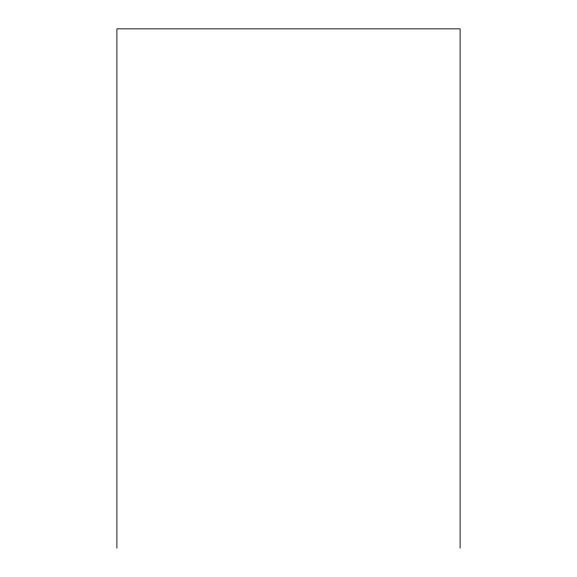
<?xml version="1.0" encoding="UTF-8"?>
<svg xmlns="http://www.w3.org/2000/svg" width="577" height="577" viewBox="0 0 577 577"><rect width="100%" height="100%" fill="white"/><g stroke="black" fill="none" stroke-linecap="round" stroke-linejoin="round"><path stroke-width="0.87" d="M460.1 548.15L460.1 28.85L116.9 28.85L116.9 548.15"/></g></svg>
